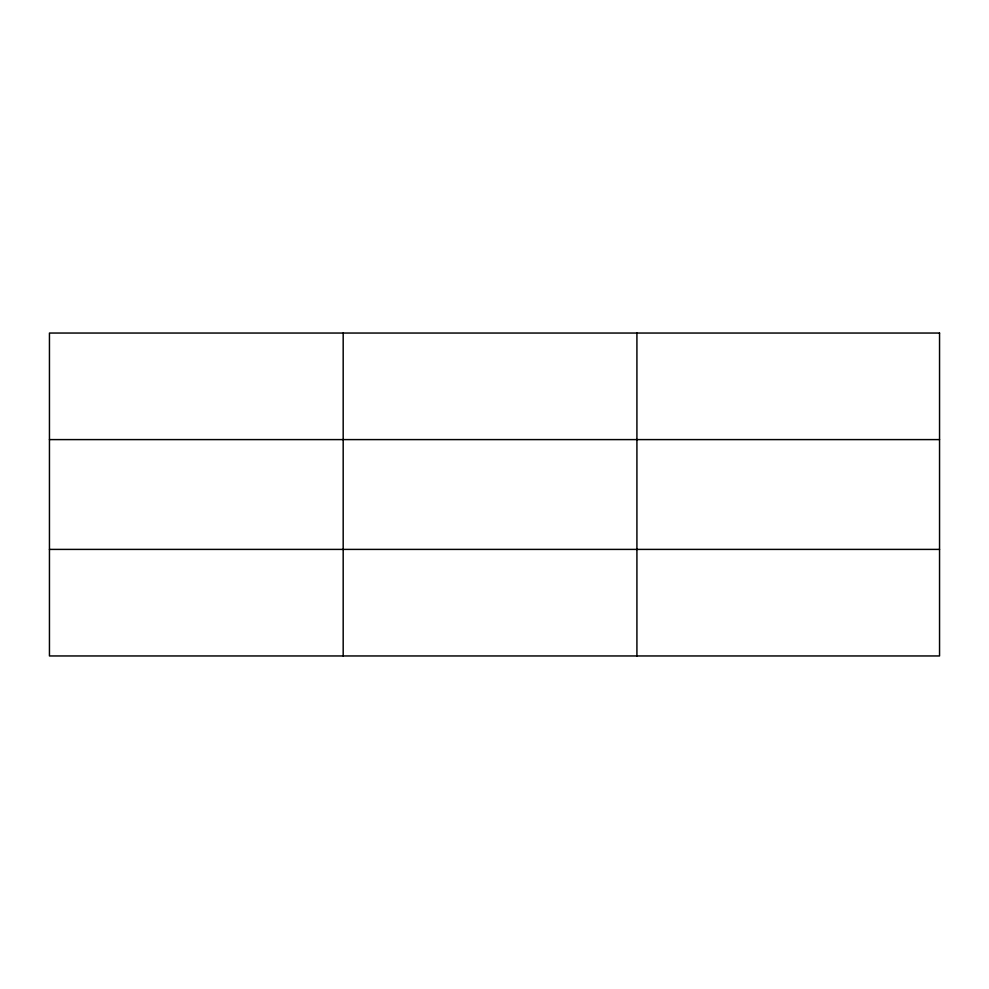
<?xml version="1.0" encoding="UTF-8"?>
<svg xmlns="http://www.w3.org/2000/svg" width="989" height="989" viewBox="0 0 989 989"><rect width="100%" height="100%" fill="white"/><g stroke="black" fill="none" stroke-linecap="round" stroke-linejoin="round"><path stroke-width="1.48" d="M343.183 655.954L343.183 333.046M636.916 655.954L636.916 333.046M49.45 439.598L939.55 439.598M49.45 549.402L939.55 549.402M939.55 333.046L939.55 655.954L49.45 655.954L49.45 333.046L939.55 333.046"/></g></svg>
